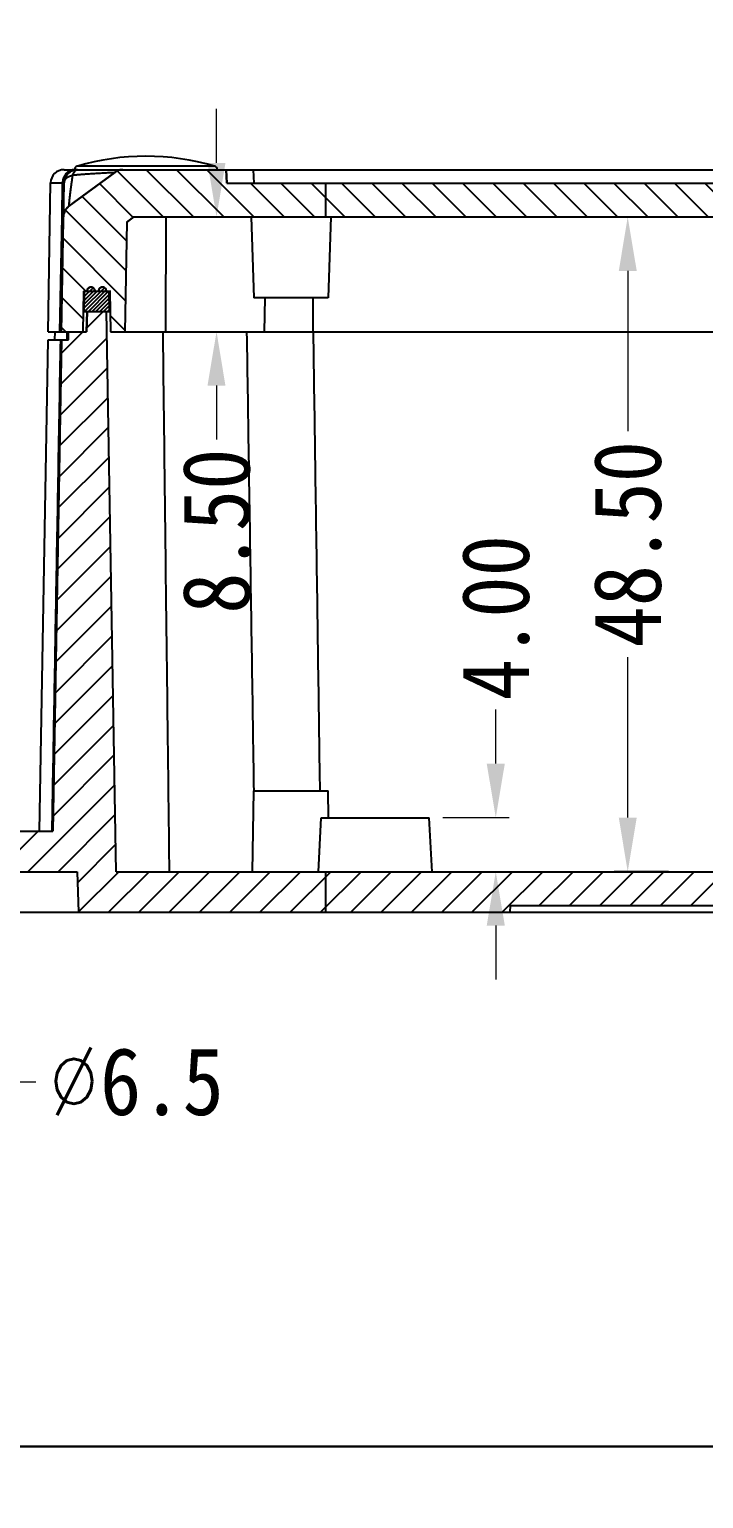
# Model space of a CAD drawing. Header units: millimetres. Extents: x -308 to 1490, y -1725 to -1095.
# Drawn here: x 1300.4 to 1350.4, y -1414.9 to -1306.1 of the extents above; entities that cross this region are included whole.
import ezdxf

# ---------------------------------------------------------------- set-up
doc = ezdxf.new("R2010")
doc.units = ezdxf.units.MM
doc.layers.add('dim', color=3, linetype='Continuous', lineweight=9)
doc.styles.add('FFS', font='simfang0.ttf', dxfattribs={"width": 0.9})
doc.dimstyles.new('YanXiu', dxfattribs={"dimtxt": 2.5, "dimasz": 2.2, "dimexe": 1, "dimexo": 0.6, "dimgap": 0.66, "dimtad": 0, "dimzin": 1, "dimdsep": 46, "dimtxsty": 'FFS', "dimcen": 0, "dimclrd": 256, "dimclre": 131, "dimclrt": 42, "dimazin": 0, "dimtfac": 1, "dimtofl": 0, "dimtmove": 0, "dimatfit": 3, "dimfxl": 0, "dimlwd": 5, "dimlwe": 5, "dimarcsym": 0})

# ---------------------------------------------------------------- blocks, each defined once
blk = doc.blocks.new('*D9')
at = {"layer": 'Defpoints', "color": 0}
for p in [(84.09, 91.08), (79.65, 42.58), (83.67, 42.58)]:
    blk.add_point(p, dxfattribs=at)
at = {"layer": 'dim', "color": 131, "lineweight": 5}
for p, q in [((83.09, 91.08), (78.65, 91.08)), ((82.67, 42.58), (78.65, 42.58))]:
    blk.add_line(p, q, dxfattribs=at)
at = {"layer": 'dim', "lineweight": 5}
for p, q in [((79.65, 87.08), (79.65, 75.2)), ((79.65, 46.58), (79.65, 58.46))]:
    blk.add_line(p, q, dxfattribs=at)
at = {"layer": 'dim'}
for points in [[(78.99, 87.08), (80.32, 87.08), (79.65, 91.08)], [(78.99, 46.58), (80.32, 46.58), (79.65, 42.58)]]:
    blk.add_solid(points, dxfattribs=at)
at = {"layer": 'dim', "color": 42, "insert": (79.65, 66.83), "char_height": 5, "attachment_point": 5, "rotation": 90, "style": 'FFS'}
blk.add_mtext('48.50', dxfattribs=at)
blk = doc.blocks.new('*D20')
at = {"layer": 'Defpoints', "color": 0}
for p in [(45.44, 91.08), (45.44, 82.58), (49.17, 82.58)]:
    blk.add_point(p, dxfattribs=at)
at = {"layer": 'dim', "lineweight": 5}
for p, q in [((49.17, 95.08), (49.17, 99.08)), ((49.17, 78.58), (49.17, 74.58))]:
    blk.add_line(p, q, dxfattribs=at)
at = {"layer": 'dim', "color": 131, "lineweight": 5}
for p, q in [((46.44, 91.08), (50.17, 91.08)), ((46.44, 82.58), (50.17, 82.58))]:
    blk.add_line(p, q, dxfattribs=at)
at = {"layer": 'dim'}
for points in [[(48.5, 95.08), (49.83, 95.08), (49.17, 91.08)], [(48.5, 78.58), (49.83, 78.58), (49.17, 82.58)]]:
    blk.add_solid(points, dxfattribs=at)
at = {"layer": 'dim', "color": 42, "insert": (49.17, 67.8), "char_height": 5, "attachment_point": 5, "rotation": 90, "style": 'FFS'}
blk.add_mtext('8.50', dxfattribs=at)
blk = doc.blocks.new('*D22')
at = {"layer": 'Defpoints', "color": 0}
for p in [(21.3, 31.89), (27.77, 31.89), (27.77, 27.01)]:
    blk.add_point(p, dxfattribs=at)
at = {"layer": 'dim', "color": 131, "lineweight": 5}
for p, q in [((21.3, 30.89), (21.3, 26.01)), ((27.77, 30.89), (27.77, 26.01))]:
    blk.add_line(p, q, dxfattribs=at)
at = {"layer": 'dim', "lineweight": 5}
for p, q in [((17.3, 27.01), (13.3, 27.01)), ((31.77, 27.01), (35.77, 27.01))]:
    blk.add_line(p, q, dxfattribs=at)
at = {"layer": 'dim'}
for points in [[(17.3, 27.68), (17.3, 26.35), (21.3, 27.01)], [(31.77, 27.68), (31.77, 26.35), (27.77, 27.01)]]:
    blk.add_solid(points, dxfattribs=at)
at = {"layer": 'dim', "color": 42, "insert": (43.19, 27.01), "char_height": 5, "attachment_point": 5, "style": 'FFS'}
blk.add_mtext('{\\Ftxt.shx,gbcbig.shx|c134;%%c}6.5', dxfattribs=at)
blk = doc.blocks.new('*D38')
at = {"layer": 'Defpoints', "color": 0}
for p in [(64.94, 46.58), (69.87, 46.58), (65.15, 42.58)]:
    blk.add_point(p, dxfattribs=at)
at = {"layer": 'dim', "lineweight": 5}
for p, q in [((69.87, 50.58), (69.87, 54.58)), ((69.87, 38.58), (69.87, 34.58))]:
    blk.add_line(p, q, dxfattribs=at)
at = {"layer": 'dim', "color": 131, "lineweight": 5}
for p, q in [((65.94, 46.58), (70.87, 46.58)), ((66.15, 42.58), (70.87, 42.58))]:
    blk.add_line(p, q, dxfattribs=at)
at = {"layer": 'dim'}
for points in [[(69.2, 50.58), (70.54, 50.58), (69.87, 46.58)], [(69.2, 38.58), (70.54, 38.58), (69.87, 42.58)]]:
    blk.add_solid(points, dxfattribs=at)
at = {"layer": 'dim', "color": 42, "insert": (69.87, 61.39), "char_height": 5, "attachment_point": 5, "rotation": 90, "style": 'FFS'}
blk.add_mtext('4.00', dxfattribs=at)
blk = doc.blocks.new('u73')
h = blk.add_hatch()
h.set_pattern_fill('ANSI31', color=5, scale=0.5, angle=90, style=0)
h.set_pattern_definition([(135, (-816.175, 1406.0216), (-1.122532, -1.122532), [])])
edge = h.paths.add_edge_path()
edge.add_line((43.041, 91.076), (128.166, 91.076))
edge.add_line((42.509, 90.683), (43.041, 91.076))
edge.add_line((42.509, 90.683), (42.368, 82.576))
edge.add_line((41.316, 82.576), (42.368, 82.576))
edge.add_line((41.264, 85.576), (41.316, 82.576))
edge.add_line((39.319, 85.576), (41.264, 85.576))
edge.add_line((39.319, 85.576), (39.267, 82.576))
edge.add_line((37.676, 82.576), (39.267, 82.576))
edge.add_line((37.676, 82.576), (37.825, 91.084))
edge.add_spline(control_points=[(37.825, 91.084), (37.83, 91.4), (37.975, 91.681), (38.229, 91.87)], knot_values=[0, 0, 0, 0, 1, 1, 1, 1], weights=[1, 0.931271, 0.931271, 1], degree=3, periodic=0)
edge.add_line((38.229, 91.87), (41.621, 94.38))
edge.add_spline(control_points=[(42.216, 94.576), (42, 94.576), (41.795, 94.509), (41.621, 94.38)], knot_values=[0, 0, 0, 0, 1, 1, 1, 1], weights=[1, 0.9664502, 0.9664502, 1], degree=3, periodic=0)
edge.add_line((42.216, 94.576), (49.884, 94.576))
edge.add_line((49.936, 93.576), (49.884, 94.576))
edge.add_line((49.936, 93.576), (128.166, 93.576))
edge.add_line((128.166, 91.076), (128.166, 93.576))
edge = h.paths.add_edge_path()
edge.add_line((128.166, 91.076), (128.166, 93.576))
edge.add_line((128.166, 91.076), (128.166, 93.576))
edge = h.paths.add_edge_path()
edge.add_line((154.196, 82.576), (152.605, 82.576))
edge.add_line((152.553, 85.576), (152.605, 82.576))
edge.add_line((152.553, 85.576), (150.608, 85.576))
edge.add_line((150.608, 85.576), (150.556, 82.576))
edge.add_line((150.556, 82.576), (149.504, 82.576))
edge.add_line((149.363, 90.683), (149.504, 82.576))
edge.add_line((148.831, 91.076), (149.363, 90.683))
edge.add_line((148.831, 91.076), (128.166, 91.076))
edge.add_line((128.166, 91.076), (128.166, 93.576))
edge.add_line((141.936, 93.576), (128.166, 93.576))
edge.add_line((141.936, 93.576), (141.988, 94.576))
edge.add_line((149.656, 94.576), (141.988, 94.576))
edge.add_spline(control_points=[(149.656, 94.576), (149.872, 94.576), (150.077, 94.509), (150.251, 94.38)], knot_values=[0, 0, 0, 0, 1, 1, 1, 1], weights=[1, 0.9664502, 0.9664502, 1], degree=3, periodic=0)
edge.add_line((150.251, 94.38), (153.643, 91.87))
edge.add_spline(control_points=[(154.047, 91.084), (154.042, 91.4), (153.897, 91.681), (153.643, 91.87)], knot_values=[0, 0, 0, 0, 1, 1, 1, 1], weights=[1, 0.931271, 0.931271, 1], degree=3, periodic=0)
edge.add_line((154.196, 82.576), (154.047, 91.084))
h = blk.add_hatch()
h.set_pattern_fill('DEFAULT__2', color=5, scale=0.2, angle=45, style=0, pattern_type=0)
h.set_pattern_definition([(45, (-125.26997, -64.36841), (-0.14142136, 0.14142136), [])])
edge = h.paths.add_edge_path()
edge.add_line((39.339, 84.076), (41.239, 84.076))
edge.add_line((39.364, 85.576), (39.339, 84.076))
edge.add_line((39.364, 85.576), (39.564, 85.576))
edge.add_spline(control_points=[(40.164, 85.576), (40.164, 86.176), (39.564, 86.176), (39.564, 85.576)], knot_values=[0, 0, 0, 0, 1, 1, 1, 1], weights=[1, 0.3333333, 0.3333333, 1], degree=3, periodic=0)
edge.add_line((40.164, 85.576), (40.414, 85.576))
edge.add_spline(control_points=[(41.014, 85.576), (41.014, 86.176), (40.414, 86.176), (40.414, 85.576)], knot_values=[0, 0, 0, 0, 1, 1, 1, 1], weights=[1, 0.3333333, 0.3333333, 1], degree=3, periodic=0)
edge.add_line((41.014, 85.576), (41.214, 85.576))
edge.add_line((41.239, 84.076), (41.214, 85.576))
edge = h.paths.add_edge_path()
edge.add_line((150.633, 84.076), (150.658, 85.576))
edge.add_line((150.858, 85.576), (150.658, 85.576))
edge.add_spline(control_points=[(150.858, 85.576), (150.858, 86.176), (151.458, 86.176), (151.458, 85.576)], knot_values=[0, 0, 0, 0, 1, 1, 1, 1], weights=[1, 0.3333333, 0.3333333, 1], degree=3, periodic=0)
edge.add_line((151.708, 85.576), (151.458, 85.576))
edge.add_spline(control_points=[(151.708, 85.576), (151.708, 86.176), (152.308, 86.176), (152.308, 85.576)], knot_values=[0, 0, 0, 0, 1, 1, 1, 1], weights=[1, 0.3333333, 0.3333333, 1], degree=3, periodic=0)
edge.add_line((152.508, 85.576), (152.308, 85.576))
edge.add_line((152.508, 85.576), (152.533, 84.076))
edge.add_line((152.533, 84.076), (150.633, 84.076))
h = blk.add_hatch()
h.set_pattern_fill('ANSI31', color=5, scale=0.5, angle=180, style=0)
h.set_pattern_definition([(225, (-816.1751, 1416.0216), (1.122532, -1.122532), [])])
edge = h.paths.add_edge_path()
edge.add_line((11.936, 39.576), (14.936, 39.576))
edge.add_line((11.936, 39.576), (12.023, 44.594))
edge.add_spline(control_points=[(13.023, 45.576), (12.446, 45.576), (12.034, 45.172), (12.023, 44.594)], knot_values=[0, 0, 0, 0, 1, 1, 1, 1], weights=[1, 0.8088336, 0.8088336, 1], degree=3, periodic=0)
edge.add_line((13.023, 45.576), (19.54, 45.576))
edge.add_line((19.54, 45.576), (19.606, 43.676))
edge.add_line((19.606, 43.676), (20.001, 43.676))
edge.add_line((20.001, 43.676), (20.036, 42.676))
edge.add_line((20.036, 42.676), (22.178, 42.676))
edge.add_line((22.178, 42.676), (22.286, 39.576))
edge.add_line((17.641, 39.576), (22.286, 39.576))
edge.add_line((17.62, 40.164), (17.641, 39.576))
edge.add_spline(control_points=[(17.62, 40.164), (17.57, 41.587), (16.546, 42.576), (15.122, 42.576)], knot_values=[0, 0, 0, 0, 1, 1, 1, 1], weights=[1, 0.8128932, 0.8128932, 1], degree=3, periodic=0)
edge.add_line((15.041, 42.576), (15.122, 42.576))
edge.add_line((15.041, 42.576), (14.936, 39.576))
edge = h.paths.add_edge_path()
edge.add_line((38.936, 39.576), (57.271, 39.576))
edge.add_line((38.831, 42.576), (38.936, 39.576))
edge.add_line((33.95, 42.576), (38.831, 42.576))
edge.add_spline(control_points=[(31.452, 40.164), (31.501, 41.587), (32.526, 42.576), (33.95, 42.576)], knot_values=[0, 0, 0, 0, 1, 1, 1, 1], weights=[1, 0.8128932, 0.8128932, 1], degree=3, periodic=0)
edge.add_line((31.452, 40.164), (31.431, 39.576))
edge.add_line((26.786, 39.576), (31.431, 39.576))
edge.add_line((26.894, 42.676), (26.786, 39.576))
edge.add_line((26.894, 42.676), (29.036, 42.676))
edge.add_line((29.071, 43.676), (29.036, 42.676))
edge.add_line((29.071, 43.676), (29.466, 43.676))
edge.add_line((29.532, 45.576), (29.466, 43.676))
edge.add_line((29.532, 45.576), (37.041, 45.576))
edge.add_line((37.041, 45.576), (37.676, 81.976))
edge.add_line((37.676, 81.976), (38.186, 81.976))
edge.add_line((38.186, 81.976), (38.207, 82.576))
edge.add_line((38.207, 82.576), (39.541, 82.576))
edge.add_line((39.541, 82.576), (39.567, 84.076))
edge.add_line((39.567, 84.076), (41.016, 84.076))
edge.add_line((41.741, 42.576), (41.016, 84.076))
edge.add_line((41.741, 42.576), (57.271, 42.576))
edge.add_line((57.271, 39.576), (57.271, 42.576))
edge = h.paths.add_edge_path()
edge.add_line((57.271, 39.576), (57.271, 42.576))
edge.add_line((57.271, 39.576), (57.271, 42.576))
edge = h.paths.add_edge_path()
edge.add_line((57.271, 39.576), (70.91, 39.576))
edge.add_line((57.271, 39.576), (57.271, 42.576))
edge.add_line((57.271, 42.576), (128.17, 42.576))
edge.add_line((128.17, 39.576), (128.17, 42.576))
edge.add_line((120.962, 39.576), (128.17, 39.576))
edge.add_line((120.936, 40.076), (120.962, 39.576))
edge.add_line((70.936, 40.076), (120.936, 40.076))
edge.add_line((70.936, 40.076), (70.91, 39.576))
edge = h.paths.add_edge_path()
edge.add_line((128.17, 39.576), (128.17, 42.576))
edge.add_line((128.17, 39.576), (128.17, 42.576))
edge = h.paths.add_edge_path()
edge.add_line((179.936, 39.576), (176.936, 39.576))
edge.add_line((176.831, 42.576), (176.936, 39.576))
edge.add_line((176.831, 42.576), (153.041, 42.576))
edge.add_line((153.041, 42.576), (152.936, 39.576))
edge.add_line((152.936, 39.576), (128.17, 39.576))
edge.add_line((128.17, 39.576), (128.17, 42.576))
edge.add_line((142.081, 42.576), (128.17, 42.576))
edge.add_line((142.186, 48.576), (142.081, 42.576))
edge.add_line((143.686, 48.576), (142.186, 48.576))
edge.add_line((143.791, 42.576), (143.686, 48.576))
edge.add_line((146.081, 42.576), (143.791, 42.576))
edge.add_line((146.081, 42.576), (146.186, 48.576))
edge.add_line((147.686, 48.576), (146.186, 48.576))
edge.add_line((147.686, 48.576), (147.791, 42.576))
edge.add_line((150.131, 42.576), (147.791, 42.576))
edge.add_line((150.131, 42.576), (150.856, 84.076))
edge.add_line((152.305, 84.076), (150.856, 84.076))
edge.add_line((152.331, 82.576), (152.305, 84.076))
edge.add_line((153.664, 82.576), (152.331, 82.576))
edge.add_line((153.685, 81.976), (153.664, 82.576))
edge.add_line((154.196, 81.976), (153.685, 81.976))
edge.add_line((154.831, 45.576), (154.196, 81.976))
edge.add_line((178.848, 45.576), (154.831, 45.576))
edge.add_spline(control_points=[(178.848, 45.576), (179.426, 45.576), (179.838, 45.172), (179.848, 44.594)], knot_values=[0, 0, 0, 0, 1, 1, 1, 1], weights=[1, 0.8088336, 0.8088336, 1], degree=3, periodic=0)
edge.add_line((179.936, 39.576), (179.848, 44.594))
at = {"color": 7}
for p, q in [((49.021, 94.843), (38.85, 94.843)), ((37.868, 94.576), (154.004, 94.576)), ((41.621, 94.38), (38.229, 91.87)), ((38.229, 91.87), (41.621, 94.38)), ((42.216, 94.576), (49.883, 94.576)), ((49.883, 94.576), (49.936, 93.576)), ((49.936, 93.576), (49.883, 94.576)), ((51.881, 94.576), (51.933, 93.576)), ((36.676, 82.576), (36.868, 93.594)), ((36.868, 93.594), (37.758, 93.594)), ((37.676, 82.576), (37.868, 93.594)), ((37.714, 91.085), (37.758, 93.594)), ((49.936, 93.576), (141.936, 93.576)), ((49.936, 93.576), (57.271, 93.576)), ((57.271, 93.576), (128.17, 93.576)), ((57.271, 91.076), (57.271, 93.576)), ((57.271, 91.076), (57.271, 93.576)), ((57.271, 91.076), (57.271, 93.576)), ((57.271, 91.076), (57.271, 93.576)), ((37.564, 82.576), (37.714, 91.085)), ((37.676, 82.576), (37.824, 91.084)), ((42.509, 90.683), (42.368, 82.576)), ((42.509, 90.683), (42.368, 82.576)), ((43.04, 91.076), (42.509, 90.683)), ((42.509, 90.683), (43.04, 91.076)), ((43.04, 91.076), (148.831, 91.076)), ((43.04, 91.076), (57.271, 91.076)), ((45.412, 82.576), (45.437, 91.076)), ((51.726, 91.076), (51.936, 85.076)), ((57.271, 91.076), (128.17, 91.076)), ((57.645, 91.076), (57.436, 85.076)), ((39.319, 85.576), (39.267, 82.576)), ((39.319, 85.576), (39.267, 82.576)), ((39.319, 85.576), (41.346, 85.576)), ((39.319, 85.576), (41.264, 85.576)), ((39.364, 85.576), (39.339, 84.076)), ((39.364, 85.576), (39.339, 84.076)), ((39.364, 85.576), (39.564, 85.576)), ((40.164, 85.576), (40.414, 85.576)), ((41.014, 85.576), (41.214, 85.576)), ((41.239, 84.076), (41.214, 85.576)), ((41.239, 84.076), (41.214, 85.576)), ((41.264, 85.576), (41.316, 82.576)), ((41.264, 85.576), (41.316, 82.576)), ((57.436, 85.076), (51.936, 85.076)), ((52.735, 82.576), (52.778, 85.076)), ((56.333, 82.576), (56.333, 85.076)), ((39.339, 84.076), (41.239, 84.076)), ((39.339, 84.076), (41.239, 84.076)), ((39.567, 84.076), (39.541, 82.576)), ((39.541, 82.576), (39.567, 84.076)), ((39.567, 84.076), (41.016, 84.076)), ((41.741, 42.576), (41.016, 84.076)), ((41.741, 42.576), (41.016, 84.076)), ((36.041, 45.576), (36.676, 81.976)), ((36.676, 82.576), (39.541, 82.576)), ((36.676, 81.976), (38.186, 81.976)), ((37.676, 81.976), (37.041, 45.576)), ((37.041, 45.576), (37.676, 81.976)), ((37.186, 81.976), (37.207, 82.576)), ((37.676, 82.576), (39.267, 82.576)), ((37.676, 81.976), (38.186, 81.976)), ((38.081, 82.576), (38.064, 81.976)), ((38.186, 81.976), (38.207, 82.576)), ((38.186, 81.976), (38.207, 82.576)), ((38.207, 82.576), (39.541, 82.576)), ((41.316, 82.576), (150.556, 82.576)), ((41.316, 82.576), (42.368, 82.576)), ((51.831, 42.576), (51.936, 48.576)), ((51.936, 48.576), (57.436, 48.576)), ((57.471, 46.576), (57.436, 48.576)), ((29.532, 45.576), (37.041, 45.576)), ((29.532, 45.576), (37.041, 45.576)), ((33.95, 42.576), (38.831, 42.576)), ((33.95, 42.576), (38.831, 42.576)), ((38.831, 42.576), (38.936, 39.576)), ((38.831, 42.576), (38.936, 39.576)), ((41.741, 42.576), (142.081, 42.576)), ((41.741, 42.576), (57.271, 42.576)), ((57.271, 42.576), (128.17, 42.576)), ((57.271, 39.576), (57.271, 42.576)), ((57.271, 39.576), (57.271, 42.576)), ((57.271, 39.576), (57.271, 42.576)), ((26.354, 39.576), (179.936, 39.576)), ((38.936, 39.576), (57.271, 39.576)), ((57.271, 39.576), (70.91, 39.576)), ((70.936, 40.076), (70.91, 39.576)), ((70.936, 40.076), (70.91, 39.576)), ((70.936, 40.076), (120.936, 40.076)), ((70.936, 40.076), (120.936, 40.076))]:
    blk.add_line(p, q, dxfattribs=at)
at = {"color": 7, "linetype": 'Continuous'}
for p, q in [((56.726, 42.576), (56.936, 46.576)), ((56.936, 46.576), (64.936, 46.576)), ((65.146, 42.576), (64.936, 46.576))]:
    blk.add_line(p, q, dxfattribs=at)
at = {"color": 7}
for centre, radius, start, end in [((38.935, 94.555), 0.3, 106.41114, 175.96413), ((43.936, 77.576), 18, 73.58886, 106.41114), ((48.937, 94.555), 0.3, 4.03587, 73.58886), ((37.868, 93.576), 1, 90, 179), ((38.891, 93.577), 1.133, 163.50909, 179.1484), ((38.868, 93.576), 1, 90, 179), ((38.938, 93.776), 0.924, 144.29853, 146.2735), ((42.216, 93.576), 1, 90, 126.50874), ((37.417, 54.985), 38.61, 89.32967, 89.49319), ((38.824, 91.066), 1, 126.50874, 179), ((39.864, 85.576), 0.3, 0, 180), ((40.714, 85.576), 0.3, 0, 180)]:
    blk.add_arc(centre, radius, start, end, dxfattribs=at)
for points, start_tangent, end_tangent in [([(38.123, 94.39), (37.93, 94.173), (37.805, 93.899)], (-0.773591, -0.6336853), (-0.284924, -0.9585501)), ([(37.868, 93.594), (37.952, 93.843), (38.18, 94.05), (38.517, 94.182)], (0.0174524, 0.9998477), (0.9742495, 0.2254726)), ([(38.632, 94.576), (38.365, 94.529), (38.123, 94.39)], (-1, 0), (-0.773591, -0.6336853)), ([(38.632, 94.576), (38.382, 94.502), (38.187, 94.315)], (-1, 0), (-0.5837141, -0.8119593)), ([(38.229, 91.87), (38.232, 91.894), (38.239, 91.958), (38.248, 92.051), (38.26, 92.164), (38.274, 92.293), (38.29, 92.43), (38.306, 92.572), (38.322, 92.714), (38.339, 92.853), (38.355, 92.988), (38.371, 93.116), (38.387, 93.238), (38.402, 93.353), (38.416, 93.461), (38.43, 93.562), (38.442, 93.656), (38.455, 93.745), (38.466, 93.827), (38.477, 93.903), (38.487, 93.974), (38.497, 94.044), (38.506, 94.113), (38.517, 94.183)], (0.1033416, 0.9946459), (0.1439266, 0.9895884)), ([(38.517, 94.182), (38.614, 94.394), (38.735, 94.53), (38.868, 94.576)], (0.3189074, 0.9477859), (1, 0)), ([(38.517, 94.183), (38.615, 94.192), (38.724, 94.201), (38.845, 94.212), (38.979, 94.223), (39.128, 94.235), (39.29, 94.248), (39.464, 94.261), (39.649, 94.275), (39.842, 94.288), (40.043, 94.301), (40.252, 94.313), (40.467, 94.326), (40.685, 94.337), (40.903, 94.348), (41.113, 94.358), (41.304, 94.367), (41.464, 94.374), (41.577, 94.378), (41.621, 94.38)], (0.9956825, 0.0928248), (0.9992033, 0.0399084)), ([(42.216, 94.576), (42.206, 94.576), (42.196, 94.576), (42.186, 94.576), (42.177, 94.576), (42.167, 94.575), (42.157, 94.575), (42.147, 94.574), (42.137, 94.573), (42.127, 94.573), (42.117, 94.572), (42.108, 94.571), (42.098, 94.569), (42.088, 94.568), (42.078, 94.567), (42.068, 94.566), (42.058, 94.564), (42.048, 94.562), (42.039, 94.561), (42.029, 94.559), (42.019, 94.557), (42.009, 94.555), (41.999, 94.553), (41.99, 94.551), (41.98, 94.548), (41.97, 94.546), (41.96, 94.543), (41.951, 94.541), (41.941, 94.538), (41.931, 94.535), (41.922, 94.532), (41.912, 94.529), (41.903, 94.526), (41.893, 94.523), (41.884, 94.52), (41.874, 94.516), (41.865, 94.513), (41.855, 94.509), (41.846, 94.506), (41.837, 94.502), (41.827, 94.498), (41.818, 94.494), (41.809, 94.49), (41.8, 94.486), (41.791, 94.482), (41.782, 94.477), (41.773, 94.473), (41.764, 94.469), (41.755, 94.464), (41.746, 94.459), (41.737, 94.455), (41.729, 94.45), (41.72, 94.445), (41.711, 94.44), (41.703, 94.435), (41.694, 94.43), (41.686, 94.425), (41.678, 94.419), (41.669, 94.414), (41.661, 94.408), (41.653, 94.403), (41.645, 94.397), (41.637, 94.392), (41.629, 94.386), (41.621, 94.38)], (-1, 0), (-0.8037661, -0.5949454)), ([(37.824, 91.084), (37.825, 91.097), (37.825, 91.111), (37.826, 91.125), (37.827, 91.139), (37.828, 91.153), (37.829, 91.167), (37.831, 91.181), (37.833, 91.195), (37.835, 91.209), (37.837, 91.223), (37.839, 91.237), (37.842, 91.251), (37.844, 91.265), (37.847, 91.279), (37.85, 91.293), (37.854, 91.307), (37.857, 91.321), (37.861, 91.335), (37.865, 91.349), (37.869, 91.363), (37.874, 91.376), (37.878, 91.39), (37.883, 91.404), (37.888, 91.417), (37.893, 91.431), (37.899, 91.445), (37.904, 91.458), (37.91, 91.471), (37.916, 91.485), (37.922, 91.498), (37.929, 91.511), (37.935, 91.524), (37.942, 91.537), (37.949, 91.55), (37.956, 91.562), (37.963, 91.575), (37.971, 91.587), (37.979, 91.6), (37.986, 91.612), (37.994, 91.624), (38.003, 91.636), (38.011, 91.648), (38.02, 91.66), (38.028, 91.671), (38.037, 91.683), (38.046, 91.694), (38.055, 91.705), (38.064, 91.716), (38.074, 91.727), (38.083, 91.738), (38.093, 91.748), (38.103, 91.759), (38.113, 91.769), (38.123, 91.779), (38.133, 91.789), (38.143, 91.798), (38.154, 91.808), (38.164, 91.817), (38.175, 91.826), (38.186, 91.836), (38.196, 91.844), (38.207, 91.853), (38.218, 91.862), (38.229, 91.87)], (0.0174524, 0.9998477), (0.8037661, 0.5949454)), ([(40.164, 85.576), (40.164, 85.581), (40.164, 85.586), (40.164, 85.591), (40.164, 85.596), (40.163, 85.601), (40.163, 85.606), (40.162, 85.611), (40.162, 85.616), (40.161, 85.622), (40.16, 85.627), (40.159, 85.632), (40.158, 85.638), (40.157, 85.643), (40.155, 85.649), (40.154, 85.655), (40.152, 85.66), (40.151, 85.663), (40.15, 85.666), (40.149, 85.669), (40.149, 85.672), (40.148, 85.675), (40.146, 85.678), (40.145, 85.681), (40.144, 85.684), (40.143, 85.687), (40.142, 85.69), (40.141, 85.693), (40.139, 85.696), (40.138, 85.699), (40.137, 85.702), (40.135, 85.705), (40.134, 85.708), (40.132, 85.711), (40.131, 85.714), (40.129, 85.717), (40.128, 85.72), (40.126, 85.723), (40.124, 85.726), (40.122, 85.729), (40.121, 85.732), (40.119, 85.735), (40.117, 85.738), (40.115, 85.741), (40.113, 85.744), (40.111, 85.747), (40.109, 85.75), (40.106, 85.753), (40.104, 85.756), (40.102, 85.759), (40.1, 85.762), (40.097, 85.765), (40.095, 85.768), (40.092, 85.771), (40.09, 85.774), (40.087, 85.777), (40.084, 85.78), (40.082, 85.783), (40.079, 85.786), (40.076, 85.789), (40.073, 85.791), (40.07, 85.794), (40.068, 85.797), (40.064, 85.8), (40.061, 85.803), (40.058, 85.805), (40.055, 85.808), (40.052, 85.81), (40.049, 85.813), (40.045, 85.816), (40.042, 85.818), (40.038, 85.821), (40.035, 85.823), (40.031, 85.826), (40.028, 85.828), (40.024, 85.83), (40.021, 85.832), (40.017, 85.835), (40.013, 85.837), (40.009, 85.839), (40.005, 85.841), (40.001, 85.843), (39.997, 85.845), (39.993, 85.847), (39.989, 85.849), (39.985, 85.851), (39.981, 85.853), (39.977, 85.854), (39.973, 85.856), (39.969, 85.858), (39.964, 85.859), (39.96, 85.861), (39.956, 85.862), (39.951, 85.864), (39.947, 85.865), (39.942, 85.866), (39.938, 85.867), (39.934, 85.868), (39.929, 85.869), (39.924, 85.87), (39.92, 85.871), (39.915, 85.872), (39.911, 85.873), (39.906, 85.874), (39.902, 85.874), (39.897, 85.875), (39.892, 85.875), (39.888, 85.876), (39.883, 85.876), (39.878, 85.876), (39.874, 85.876), (39.869, 85.876), (39.864, 85.876), (39.859, 85.876), (39.855, 85.876), (39.85, 85.876), (39.845, 85.876), (39.841, 85.876), (39.836, 85.875), (39.831, 85.875), (39.827, 85.874), (39.822, 85.874), (39.818, 85.873), (39.813, 85.872), (39.808, 85.871), (39.804, 85.87), (39.799, 85.869), (39.795, 85.868), (39.79, 85.867), (39.786, 85.866), (39.781, 85.865), (39.777, 85.864), (39.773, 85.862), (39.768, 85.861), (39.764, 85.859), (39.76, 85.858), (39.755, 85.856), (39.751, 85.854), (39.747, 85.853), (39.743, 85.851), (39.739, 85.849), (39.735, 85.847), (39.731, 85.845), (39.727, 85.843), (39.723, 85.841), (39.719, 85.839), (39.715, 85.837), (39.712, 85.835), (39.708, 85.832), (39.704, 85.83), (39.7, 85.828), (39.697, 85.826), (39.693, 85.823), (39.69, 85.821), (39.686, 85.818), (39.683, 85.816), (39.68, 85.813), (39.676, 85.81), (39.673, 85.808), (39.67, 85.805), (39.667, 85.803), (39.664, 85.8), (39.661, 85.797), (39.658, 85.794), (39.655, 85.791), (39.652, 85.789), (39.649, 85.786), (39.647, 85.783), (39.644, 85.78), (39.641, 85.777), (39.639, 85.774), (39.636, 85.771), (39.634, 85.768), (39.631, 85.765), (39.629, 85.762), (39.626, 85.759), (39.624, 85.756), (39.622, 85.753), (39.62, 85.75), (39.618, 85.747), (39.616, 85.744), (39.614, 85.741), (39.612, 85.738), (39.61, 85.735), (39.608, 85.732), (39.606, 85.729), (39.604, 85.726), (39.602, 85.723), (39.601, 85.72), (39.599, 85.717), (39.598, 85.714), (39.596, 85.711), (39.594, 85.708), (39.593, 85.705), (39.592, 85.702), (39.59, 85.699), (39.589, 85.696), (39.588, 85.693), (39.586, 85.69), (39.585, 85.687), (39.584, 85.684), (39.583, 85.681), (39.582, 85.678), (39.581, 85.675), (39.58, 85.672), (39.579, 85.669), (39.578, 85.666), (39.577, 85.663), (39.576, 85.66), (39.575, 85.655), (39.573, 85.649), (39.572, 85.643), (39.571, 85.638), (39.569, 85.632), (39.568, 85.627), (39.568, 85.622), (39.567, 85.616), (39.566, 85.611), (39.566, 85.606), (39.565, 85.601), (39.565, 85.596), (39.565, 85.591), (39.564, 85.586), (39.564, 85.581), (39.564, 85.576)], (0, 1), (0, -1)), ([(41.014, 85.576), (41.014, 85.581), (41.014, 85.586), (41.014, 85.591), (41.014, 85.596), (41.013, 85.601), (41.013, 85.606), (41.012, 85.611), (41.012, 85.616), (41.011, 85.622), (41.01, 85.627), (41.009, 85.632), (41.008, 85.638), (41.007, 85.643), (41.005, 85.649), (41.004, 85.655), (41.002, 85.66), (41.001, 85.663), (41, 85.666), (40.999, 85.669), (40.999, 85.672), (40.998, 85.675), (40.996, 85.678), (40.995, 85.681), (40.994, 85.684), (40.993, 85.687), (40.992, 85.69), (40.991, 85.693), (40.989, 85.696), (40.988, 85.699), (40.987, 85.702), (40.985, 85.705), (40.984, 85.708), (40.982, 85.711), (40.981, 85.714), (40.979, 85.717), (40.978, 85.72), (40.976, 85.723), (40.974, 85.726), (40.972, 85.729), (40.971, 85.732), (40.969, 85.735), (40.967, 85.738), (40.965, 85.741), (40.963, 85.744), (40.961, 85.747), (40.959, 85.75), (40.956, 85.753), (40.954, 85.756), (40.952, 85.759), (40.95, 85.762), (40.947, 85.765), (40.945, 85.768), (40.942, 85.771), (40.94, 85.774), (40.937, 85.777), (40.934, 85.78), (40.932, 85.783), (40.929, 85.786), (40.926, 85.789), (40.923, 85.791), (40.92, 85.794), (40.918, 85.797), (40.914, 85.8), (40.911, 85.803), (40.908, 85.805), (40.905, 85.808), (40.902, 85.81), (40.899, 85.813), (40.895, 85.816), (40.892, 85.818), (40.888, 85.821), (40.885, 85.823), (40.881, 85.826), (40.878, 85.828), (40.874, 85.83), (40.871, 85.832), (40.867, 85.835), (40.863, 85.837), (40.859, 85.839), (40.855, 85.841), (40.851, 85.843), (40.847, 85.845), (40.843, 85.847), (40.839, 85.849), (40.835, 85.851), (40.831, 85.853), (40.827, 85.854), (40.823, 85.856), (40.819, 85.858), (40.814, 85.859), (40.81, 85.861), (40.806, 85.862), (40.801, 85.864), (40.797, 85.865), (40.792, 85.866), (40.788, 85.867), (40.784, 85.868), (40.779, 85.869), (40.774, 85.87), (40.77, 85.871), (40.765, 85.872), (40.761, 85.873), (40.756, 85.874), (40.752, 85.874), (40.747, 85.875), (40.742, 85.875), (40.738, 85.876), (40.733, 85.876), (40.728, 85.876), (40.724, 85.876), (40.719, 85.876), (40.714, 85.876), (40.709, 85.876), (40.705, 85.876), (40.7, 85.876), (40.695, 85.876), (40.691, 85.876), (40.686, 85.875), (40.681, 85.875), (40.677, 85.874), (40.672, 85.874), (40.668, 85.873), (40.663, 85.872), (40.658, 85.871), (40.654, 85.87), (40.649, 85.869), (40.645, 85.868), (40.64, 85.867), (40.636, 85.866), (40.631, 85.865), (40.627, 85.864), (40.623, 85.862), (40.618, 85.861), (40.614, 85.859), (40.61, 85.858), (40.605, 85.856), (40.601, 85.854), (40.597, 85.853), (40.593, 85.851), (40.589, 85.849), (40.585, 85.847), (40.581, 85.845), (40.577, 85.843), (40.573, 85.841), (40.569, 85.839), (40.565, 85.837), (40.562, 85.835), (40.558, 85.832), (40.554, 85.83), (40.55, 85.828), (40.547, 85.826), (40.543, 85.823), (40.54, 85.821), (40.536, 85.818), (40.533, 85.816), (40.53, 85.813), (40.526, 85.81), (40.523, 85.808), (40.52, 85.805), (40.517, 85.803), (40.514, 85.8), (40.511, 85.797), (40.508, 85.794), (40.505, 85.791), (40.502, 85.789), (40.499, 85.786), (40.497, 85.783), (40.494, 85.78), (40.491, 85.777), (40.489, 85.774), (40.486, 85.771), (40.484, 85.768), (40.481, 85.765), (40.479, 85.762), (40.476, 85.759), (40.474, 85.756), (40.472, 85.753), (40.47, 85.75), (40.468, 85.747), (40.466, 85.744), (40.464, 85.741), (40.462, 85.738), (40.46, 85.735), (40.458, 85.732), (40.456, 85.729), (40.454, 85.726), (40.452, 85.723), (40.451, 85.72), (40.449, 85.717), (40.448, 85.714), (40.446, 85.711), (40.444, 85.708), (40.443, 85.705), (40.442, 85.702), (40.44, 85.699), (40.439, 85.696), (40.438, 85.693), (40.436, 85.69), (40.435, 85.687), (40.434, 85.684), (40.433, 85.681), (40.432, 85.678), (40.431, 85.675), (40.43, 85.672), (40.429, 85.669), (40.428, 85.666), (40.427, 85.663), (40.426, 85.66), (40.425, 85.655), (40.423, 85.649), (40.422, 85.643), (40.421, 85.638), (40.419, 85.632), (40.418, 85.627), (40.418, 85.622), (40.417, 85.616), (40.416, 85.611), (40.416, 85.606), (40.415, 85.601), (40.415, 85.596), (40.415, 85.591), (40.414, 85.586), (40.414, 85.581), (40.414, 85.576)], (0, 1), (0, -1)), ([(36.98, 45.576), (37.128, 54.076), (37.282, 62.858), (37.444, 72.093), (37.619, 81.976)], (0.0174465, 0.9998478), (0.0176857, 0.9998436)), ([(45.685, 42.576), (45.568, 52.227), (45.447, 62.202), (45.322, 72.74), (45.206, 82.574)], (-0.0122748, 0.9999247), (-0.0116848, 0.9999317)), ([(51.953, 48.577), (51.897, 52.227), (51.744, 62.202), (51.58, 72.74), (51.426, 82.576)], (-0.0152815, 0.9998832), (-0.0157209, 0.9998764)), ([(56.847, 48.576), (56.795, 52.227), (56.652, 62.202), (56.499, 72.74), (56.355, 82.577)], (-0.0141817, 0.9998994), (-0.0147429, 0.9998913))]:
    blk.add_spline(points, degree=3, dxfattribs=dict(at, start_tangent=start_tangent, end_tangent=end_tangent))
at = {"layer": 'Defpoints', "color": 2}
blk.add_lwpolyline([(-224.487, 313.96), (224.487, 313.96), (224.487, 0), (-224.487, 0)], close=True, dxfattribs=at)
at = {"layer": 'dim'}
for base, p1, p2, angle, picture, middle in [((49.168, 82.576), (45.437, 91.076), (45.437, 82.576), 270, '*D20', (49.168, 67.8)), ((79.653, 42.576), (84.087, 91.076), (83.67, 42.576), 270, '*D9', (79.653, 66.826)), ((69.869, 46.576), (65.146, 42.576), (64.936, 46.576), 90, '*D38', (69.869, 61.389))]:
    dim = blk.add_linear_dim(base=base, p1=p1, p2=p2, angle=angle, dimstyle='YanXiu', override={"dimtxt": 5, "dimasz": 4, "dimexe": 0.9995, "dimexo": 0.9995, "dimgap": 0.9995}, dxfattribs=at)
    dim.commit()
    dim.dimension.update_dxf_attribs({"geometry": picture, "text_midpoint": middle})
dim = blk.add_linear_dim(base=(27.774, 27.012), p1=(21.297, 31.885), p2=(27.774, 31.885), text='{\\Ftxt.shx,gbcbig.shx|c134;%%c}6.5', dimstyle='YanXiu', override={"dimtxt": 5, "dimasz": 4, "dimexe": 0.9995, "dimexo": 0.9995, "dimgap": 0.9995}, dxfattribs=at)
dim.commit()
dim.dimension.update_dxf_attribs({"geometry": '*D22', "text_midpoint": (43.188, 27.012)})

msp = doc.modelspace()

# ---------------------------------------------------------------- block references
msp.add_blockref('u73', (1265.15, -1411.02))
at = {"rotation": 180}
msp.add_blockref('u73', (1265.15, -1411.02), dxfattribs=at)

doc.saveas('drawing.dxf')
